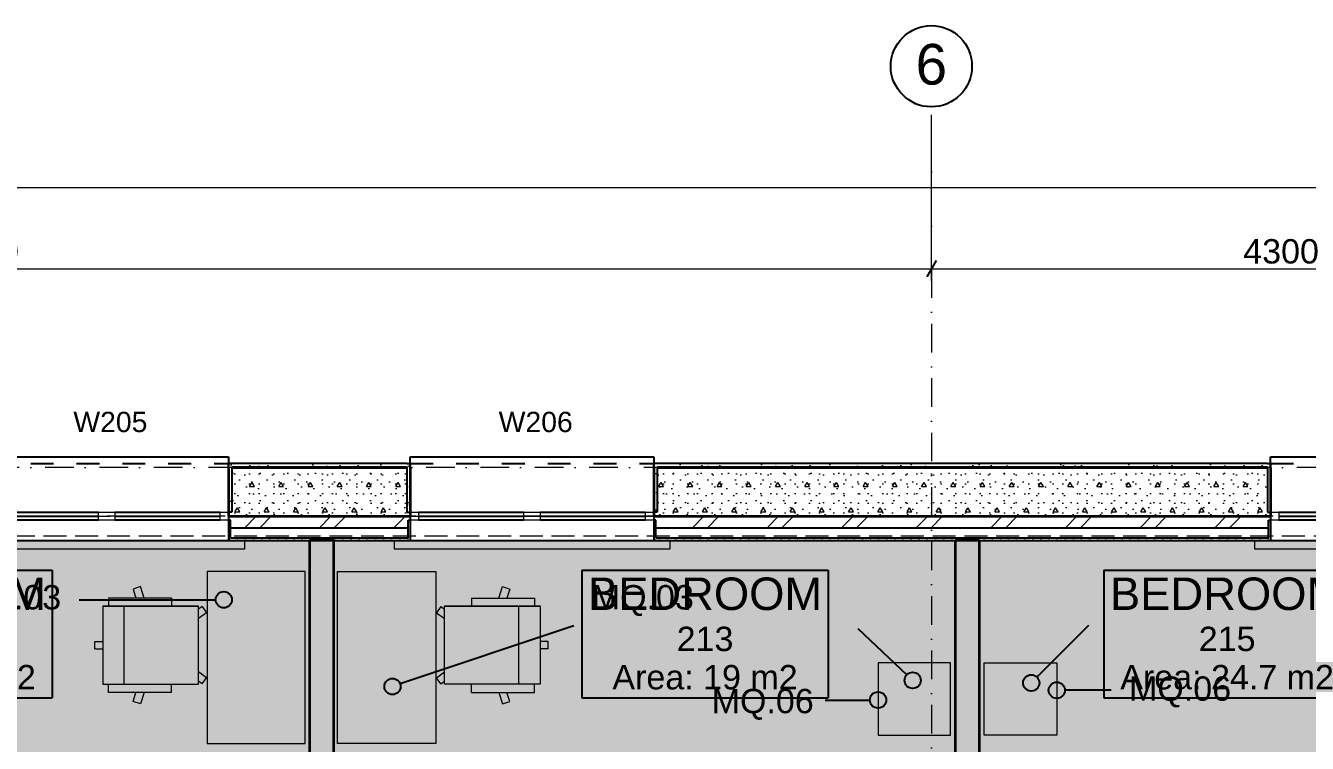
# Model space of a CAD drawing. Header units: millimetres. Extents: x -14278 to 101222, y -22378 to 34603.
# Drawn here: x 82138 to 90033, y 12205 to 16623 of the extents above; entities that cross this region are included whole.
import ezdxf
from ezdxf.enums import TextEntityAlignment as Align

# ---------------------------------------------------------------- set-up
doc = ezdxf.new("R2010")
doc.units = ezdxf.units.MM
doc.header["$MEASUREMENT"] = 0
for name, pattern in [('Dashed', [282.222223, 141.111112, -141.111112]), ('Dot & Dashed', [335.138881, 176.388884, -88.194442, 0, -70.555556]), ('Hidden Line', [195.611112, 141.111112, -54.5])]:
    doc.linetypes.add(name, pattern=pattern)
for name, color, linetype in [('A-Zz_20_10_90-T_TextFFEInternal', 7, 'Continuous'), ('A-Zz_20_10_90-T_TextWindow', 7, 'Continuous'), ('NewA-Ee_25_10-M_WallsExternal', 7, 'Continuous'), ('NewA-Ee_25_10-M_WallsInternal', 7, 'Continuous'), ('NewA-Ee_30_10-M_Roofs', 7, 'Continuous'), ('NewA-Ee_30_40-M_Floors', 7, 'Continuous'), ('NewA-Ee_40_20-M_GeneralFFAndEInternalFixed', 7, 'Continuous'), ('NewA-Ee_40_20-M_GeneralFFAndEInternalMovable', 7, 'Continuous'), ('NewA-SL-M_SpacesInternal', 7, 'Continuous'), ('NewA-Ss_30_25-M_CeilingAndSoffitSystems', 7, 'Continuous'), ('NewA-Zz_20_10_90-T_TextFFEInternal', 7, 'Continuous'), ('NewA-Zz_20_20-D_DimensionGrid', 7, 'Continuous'), ('NewA-Zz_35_40_80-M_GridStructural', 7, 'Continuous'), ('NewA-Zz_50_90_00-M_GrossInternal', 7, 'Continuous'), ('NewA-Zz_60_50_90-P_VoidOpening', 7, 'Continuous')]:
    doc.layers.add(name, color=color, linetype=linetype)
doc.styles.add('GENERATED_STYLE_1', font='')
doc.styles.get('GENERATED_STYLE_1').set_extended_font_data('Arial')
doc.dimstyles.new('GENERATED_STYLE__2', dxfattribs={"dimtxt": 150, "dimasz": 76, "dimexe": 0.18, "dimexo": 300, "dimgap": 0.09, "dimtad": 1, "dimtih": 1, "dimtoh": 1, "dimdec": 0, "dimzin": 0, "dimdsep": 46, "dimtxsty": 'GENERATED_STYLE_1', "dimblk": 'ARROWHEAD_2', "dimblk1": 'ARROWHEAD_2', "dimblk2": 'ARROWHEAD_2', "dimcen": 0.09, "dimclrd": 6, "dimclre": 6, "dimclrt": 7, "dimazin": 0, "dimtfac": 1, "dimtdec": 4, "dimtmove": 0, "dimatfit": 3, "dimfxl": 0, "dimtolj": 1, "dimtzin": 0, "dimarcsym": 0})
pattern_1 = [(0, (59666.91, -1647.22), (0, 86.60254), [0, -50]), (0, (59691.91, -1603.92), (0, 86.60254), [0, -50])]
pattern_2 = [(45, (59666.9, -1647.22), (-229.8097, 229.8097), []), (45, (59620.95, -1601.26), (-229.8097, 229.8097), [])]
pattern_3 = [(0, (59666.9, -1647.22), (0, 311.7692), [30, -150]), (0, (59756.9, -1491.34), (0, 311.7692), [30, -150]), (60, (59666.9, -1647.22), (-270, 155.8846), [30, -150]), (60, (59846.9, -1647.22), (-270, 155.8846), [30, -150]), (120, (59696.9, -1647.22), (270, 155.8846), [30, -150]), (120, (59876.9, -1647.22), (270, 155.8846), [30, -150]), (0, (59666.91, -1617.224), (0, 60), [0, -60, 0, -90]), (45, (59696.91, -1617.224), (-42.42641, 42.42641), [0, -45, 0, -75])]
pattern_4 = [(45, (59666.91, -1472.224), (-55.68466, 55.68466), [0, -52.5, 0, -78.75]), (110, (59841.91, -1472.224), (74.0008, 26.93409), [0, -38.5, 0, -66.5])]

# ---------------------------------------------------------------- blocks, each defined once
blk = doc.blocks.new('Slab_29_2', base_point=(91916.9, 4903.2))
at = {"layer": 'NewA-Ee_30_40-M_Floors', "linetype": 'Continuous', "lineweight": 13}
blk.add_hatch(color=254, dxfattribs=at).paths.add_polyline_path([(91916.9, 4903.2), (91916.9, 11200.4), (94366.6, 11200.4), (94366.6, 13452.5), (59817.2, 13452.5), (59817.2, 4903.2)])
at = {"layer": 'NewA-Ee_30_40-M_Floors', "color": 6, "linetype": 'Continuous', "lineweight": 13, "flags": 128}
blk.add_lwpolyline([(91916.9, 4903.2), (59817.2, 4903.2), (59817.2, 13452.5), (94366.6, 13452.5), (94366.6, 11200.4), (91916.9, 11200.4)], close=True, dxfattribs=at)
blk = doc.blocks.new('BEDROOM_211_34_2', base_point=(81542.2, 12917.8))
at = {"layer": 'NewA-SL-M_SpacesInternal', "color": 253, "linetype": 'Continuous', "lineweight": 13}
for p, q in [((83886, 13452.5), (80055.9, 13452.5)), ((83886, 9650.4), (83886, 13452.5))]:
    blk.add_line(p, q, dxfattribs=at)
at = {"layer": 'NewA-SL-M_SpacesInternal', "linetype": 'Continuous'}
for p, q in [((80783.6, 13271.3), (82300.8, 13271.3)), ((82300.8, 13271.3), (82300.8, 12957.1)), ((82300.8, 12957.1), (82300.8, 12721.3)), ((82300.8, 12721.3), (82300.8, 12485.6)), ((80783.6, 12485.6), (82300.8, 12485.6))]:
    blk.add_line(p, q, dxfattribs=at)
at = {"layer": 'NewA-SL-M_SpacesInternal', "color": 5, "lineweight": 70, "style": 'GENERATED_STYLE_1'}
for tag, height, p in [('ROOM_NAME', 200, (81542.2, 13225.6)), ('ROOM_NUMBER', 150, (81542.2, 12922.8)), ('adj_text', 150, (81542.2, 12687.1))]:
    blk.add_attdef(tag, text='', height=height, dxfattribs=at).set_placement(p, align=Align.TOP_CENTER)
blk = doc.blocks.new('BEDROOM_213_35_2', base_point=(86322.7, 12917.8))
at = {"layer": 'NewA-SL-M_SpacesInternal', "color": 253, "linetype": 'Continuous', "lineweight": 13}
for p, q in [((84036, 13452.5), (84036, 9650.4)), ((87863.9, 13452.5), (84036, 13452.5)), ((87863.9, 9449.1), (87863.9, 13452.5))]:
    blk.add_line(p, q, dxfattribs=at)
at = {"layer": 'NewA-SL-M_SpacesInternal', "linetype": 'Continuous'}
for p, q in [((85564.1, 13271.3), (85564.1, 12957.1)), ((85564.1, 13271.3), (87081.4, 13271.3)), ((87081.4, 13271.3), (87081.4, 12957.1)), ((85564.1, 12957.1), (85564.1, 12721.3)), ((87081.4, 12957.1), (87081.4, 12721.3)), ((85564.1, 12721.3), (85564.1, 12485.6)), ((87081.4, 12721.3), (87081.4, 12485.6)), ((85564.1, 12485.6), (87081.4, 12485.6))]:
    blk.add_line(p, q, dxfattribs=at)
at = {"layer": 'NewA-SL-M_SpacesInternal', "color": 5, "lineweight": 70, "style": 'GENERATED_STYLE_1'}
for tag, height, p in [('ROOM_NAME', 200, (86322.7, 13225.6)), ('ROOM_NUMBER', 150, (86322.7, 12922.8)), ('adj_text', 150, (86322.7, 12687.1))]:
    blk.add_attdef(tag, text='', height=height, dxfattribs=at).set_placement(p, align=Align.TOP_CENTER)
blk = doc.blocks.new('BEDROOM_215_36_2', base_point=(89538.7, 12917.8))
at = {"layer": 'NewA-SL-M_SpacesInternal', "color": 253, "linetype": 'Continuous', "lineweight": 13}
for p, q in [((88013.9, 13452.5), (88013.9, 9449.1)), ((94366.6, 13452.5), (88013.9, 13452.5))]:
    blk.add_line(p, q, dxfattribs=at)
at = {"layer": 'NewA-SL-M_SpacesInternal', "linetype": 'Continuous'}
for p, q in [((88780, 13271.3), (88780, 12957.1)), ((88780, 13271.3), (90297.3, 13271.3)), ((88780, 12957.1), (88780, 12721.3)), ((88780, 12721.3), (88780, 12485.6)), ((88780, 12485.6), (90297.3, 12485.6))]:
    blk.add_line(p, q, dxfattribs=at)
at = {"layer": 'NewA-SL-M_SpacesInternal', "color": 5, "lineweight": 70, "style": 'GENERATED_STYLE_1'}
for tag, height, p in [('ROOM_NAME', 200, (89538.7, 13225.6)), ('ROOM_NUMBER', 150, (89538.7, 12922.8)), ('adj_text', 150, (89538.7, 12687.1))]:
    blk.add_attdef(tag, text='', height=height, dxfattribs=at).set_placement(p, align=Align.TOP_CENTER)
blk = doc.blocks.new('Slab_43_2', base_point=(80055.9, 13452.5))
at = {"layer": 'NewA-Ss_30_25-M_CeilingAndSoffitSystems', "linetype": 'Continuous', "lineweight": 0}
blk.add_hatch(color=255, dxfattribs=at).paths.add_polyline_path([(80055.9, 13452.5), (80055.9, 9650.4), (81828.5, 9650.4), (81828.5, 6498.1), (83059.9, 6498.1), (83059.9, 9650.4), (83886, 9650.4), (83886, 13452.5)])
at = {"layer": 'NewA-Ss_30_25-M_CeilingAndSoffitSystems', "color": 6, "linetype": 'Continuous', "lineweight": 13, "flags": 128}
blk.add_lwpolyline([(80055.9, 13452.5), (80055.9, 9650.4), (81828.5, 9650.4), (81828.5, 6498.1), (83059.9, 6498.1), (83059.9, 9650.4), (83886, 9650.4), (83886, 13452.5)], close=True, dxfattribs=at)
blk = doc.blocks.new('Slab_44_2', base_point=(84036, 13452.5))
at = {"layer": 'NewA-Ss_30_25-M_CeilingAndSoffitSystems', "linetype": 'Continuous', "lineweight": 0}
blk.add_hatch(color=255, dxfattribs=at).paths.add_polyline_path([(84036, 13452.5), (84036, 9449.1), (84862.5, 9449.1), (84862.5, 6498.1), (86096.3, 6498.1), (86096.3, 9449.1), (87863.9, 9449.1), (87863.9, 13452.5)])
at = {"layer": 'NewA-Ss_30_25-M_CeilingAndSoffitSystems', "color": 6, "linetype": 'Continuous', "lineweight": 13, "flags": 128}
blk.add_lwpolyline([(84036, 13452.5), (84036, 9449.1), (84862.5, 9449.1), (84862.5, 6498.1), (86096.3, 6498.1), (86096.3, 9449.1), (87863.9, 9449.1), (87863.9, 13452.5)], close=True, dxfattribs=at)
blk = doc.blocks.new('Slab_45_2', base_point=(88013.9, 13452.5))
at = {"layer": 'NewA-Ss_30_25-M_CeilingAndSoffitSystems', "linetype": 'Continuous', "lineweight": 0}
blk.add_hatch(color=255, dxfattribs=at).paths.add_polyline_path([(88013.9, 13452.5), (88013.9, 9449.1), (89786.5, 9449.1), (89786.5, 6498.1), (91064.5, 6498.1), (91064.5, 9449.1), (91890.6, 9449.1), (91890.6, 11300.4), (94366.6, 11300.4), (94366.6, 13452.5)])
at = {"layer": 'NewA-Ss_30_25-M_CeilingAndSoffitSystems', "color": 6, "linetype": 'Continuous', "lineweight": 13, "flags": 128}
blk.add_lwpolyline([(88013.9, 13452.5), (88013.9, 9449.1), (89786.5, 9449.1), (89786.5, 6498.1), (91064.5, 6498.1), (91064.5, 9449.1), (91890.6, 9449.1), (91890.6, 11300.4), (94366.6, 11300.4), (94366.6, 13452.5)], close=True, dxfattribs=at)
blk = doc.blocks.new('Double Window 19_2')
at = {"layer": 'NewA-Ee_25_10-M_WallsExternal', "linetype": 'Continuous'}
for p, q in [((-750, 300), (-750, 340)), ((-750, 340), (750, 340)), ((750, 340), (750, 300)), ((-700, 0), (-50, 0)), ((50, 0), (700, 0)), ((-750, -24.9), (-750, -50)), ((-700, -25), (-50, -25)), ((-50, -50), (-700, -50)), ((50, -25), (700, -25)), ((700, -50), (50, -50)), ((750, -24.9), (750, -50)), ((-750, -175.2), (750, -175.2))]:
    blk.add_line(p, q, dxfattribs=at)
at = {"layer": 'NewA-Ee_25_10-M_WallsExternal', "linetype": 'Dashed'}
blk.add_line((-750, 300), (750, 300), dxfattribs=at)
at = {"layer": 'NewA-Ee_25_10-M_WallsExternal', "color": 24, "linetype": 'Continuous', "lineweight": 13}
for p, q in [((-750, 0), (-700, 0)), ((-700, 0), (-700, -50)), ((-50, -50), (-50, 0)), ((-50, 0), (0, 0)), ((0, 0), (50, 0)), ((50, 0), (50, -50)), ((700, -50), (700, 0)), ((700, 0), (750, 0)), ((-700, -50), (-750, -50)), ((0, -50), (-50, -50)), ((50, -50), (0, -50)), ((750, -50), (700, -50))]:
    blk.add_line(p, q, dxfattribs=at)
at = {"layer": 'NewA-Ee_25_10-M_WallsExternal', "color": 92, "linetype": 'Continuous', "lineweight": 35}
for p, q in [((-750, 0), (-750, -24.9)), ((750, 0), (750, -24.9))]:
    blk.add_line(p, q, dxfattribs=at)
blk = doc.blocks.new('Wall_68_2', base_point=(59666.9, 13602.8))
at = {"layer": 'NewA-Ee_25_10-M_WallsExternal', "linetype": 'Continuous', "lineweight": 13}
h = blk.add_hatch(dxfattribs=at)
h.set_pattern_fill('Render_0002', color=6, style=0, pattern_type=2)
h.set_pattern_definition(pattern_4)
h.paths.add_polyline_path([(83407, 13927.7), (83386.9, 13927.7), (83386.9, 13627.7), (83407, 13627.7)])
h = blk.add_hatch(dxfattribs=at)
h.set_pattern_fill('Structural_Concrete_0002', color=6, style=0, pattern_type=2)
h.set_pattern_definition(pattern_3)
h.paths.add_polyline_path([(83386.9, 13627.7), (83386.9, 13602.8), (84506.9, 13602.8), (84506.9, 13627.7), (84486.8, 13627.7), (84486.8, 13902.8), (83407, 13902.8), (83407, 13627.7)])
h = blk.add_hatch(dxfattribs=at)
h.set_pattern_fill('Render_0002', color=6, style=0, pattern_type=2)
h.set_pattern_definition(pattern_4)
h.paths.add_polyline_path([(83407, 13907.6), (84486.8, 13907.6), (84486.8, 13927.7), (83407, 13927.7)])
h = blk.add_hatch(dxfattribs=at)
h.set_pattern_fill('Render_0002', color=6, style=0, pattern_type=2)
h.set_pattern_definition(pattern_4)
h.paths.add_polyline_path([(84486.8, 13927.7), (84486.8, 13627.7), (84506.9, 13627.7), (84506.9, 13927.7)])
h = blk.add_hatch(dxfattribs=at)
h.set_pattern_fill('Render_0002', color=6, style=0, pattern_type=2)
h.set_pattern_definition(pattern_4)
h.paths.add_polyline_path([(86027, 13927.7), (86006.9, 13927.7), (86006.9, 13627.7), (86027, 13627.7)])
h = blk.add_hatch(dxfattribs=at)
h.set_pattern_fill('Structural_Concrete_0002', color=6, style=0, pattern_type=2)
h.set_pattern_definition(pattern_3)
h.paths.add_polyline_path([(86006.9, 13627.7), (86006.9, 13602.8), (89806.9, 13602.8), (89806.9, 13627.7), (89786.8, 13627.7), (89786.8, 13902.8), (86027, 13902.8), (86027, 13627.7)])
h = blk.add_hatch(dxfattribs=at)
h.set_pattern_fill('Render_0002', color=6, style=0, pattern_type=2)
h.set_pattern_definition(pattern_4)
h.paths.add_polyline_path([(86027, 13927.7), (86027, 13907.6), (89786.8, 13907.6), (89786.8, 13927.7)])
h = blk.add_hatch(dxfattribs=at)
h.set_pattern_fill('Render_0002', color=6, style=0, pattern_type=2)
h.set_pattern_definition(pattern_4)
h.paths.add_polyline_path([(89786.8, 13927.7), (89786.8, 13627.7), (89806.9, 13627.7), (89806.9, 13927.7)])
h = blk.add_hatch(dxfattribs=at)
h.set_pattern_fill('Insulation_0002', color=6, style=0, pattern_type=2)
h.set_pattern_definition(pattern_2)
h.paths.add_polyline_path([(83386.9, 13577.7), (83399.9, 13577.7), (83399.9, 13532.4), (84493.9, 13532.4), (84493.9, 13577.7), (84506.9, 13577.7), (84506.9, 13602.8), (83386.9, 13602.8)])
h = blk.add_hatch(dxfattribs=at)
h.set_pattern_fill('Insulation_0002', color=6, style=0, pattern_type=2)
h.set_pattern_definition(pattern_2)
h.paths.add_polyline_path([(89806.9, 13602.8), (86006.9, 13602.8), (86006.9, 13577.7), (86019.9, 13577.7), (86019.9, 13532.4), (89793.9, 13532.4), (89793.9, 13577.7), (89806.9, 13577.7)])
h = blk.add_hatch(dxfattribs=at)
h.set_pattern_fill('Plaster_0002', color=6, style=0, pattern_type=2)
h.set_pattern_definition(pattern_1)
h.paths.add_polyline_path([(83399.9, 13452.5), (83399.9, 13577.7), (83386.9, 13577.7), (83386.9, 13452.5)])
h = blk.add_hatch(dxfattribs=at)
h.set_pattern_fill('Plaster_0002', color=6, style=0, pattern_type=2)
h.set_pattern_definition(pattern_1)
h.paths.add_polyline_path([(84493.9, 13452.5), (84506.9, 13452.5), (84506.9, 13577.7), (84493.9, 13577.7)])
h = blk.add_hatch(dxfattribs=at)
h.set_pattern_fill('Plaster_0002', color=6, style=0, pattern_type=2)
h.set_pattern_definition(pattern_1)
h.paths.add_polyline_path([(86019.9, 13452.5), (86019.9, 13577.7), (86006.9, 13577.7), (86006.9, 13452.5)])
h = blk.add_hatch(dxfattribs=at)
h.set_pattern_fill('Plaster_0002', color=6, style=0, pattern_type=2)
h.set_pattern_definition(pattern_1)
h.paths.add_polyline_path([(89793.9, 13452.5), (89806.9, 13452.5), (89806.9, 13577.7), (89793.9, 13577.7)])
h = blk.add_hatch(dxfattribs=at)
h.set_pattern_fill('Plaster_0002', color=6, style=0, pattern_type=2)
h.set_pattern_definition(pattern_1)
h.paths.add_polyline_path([(84493.9, 13468.9), (83399.9, 13468.9), (83399.9, 13452.5), (84493.9, 13452.5)])
h = blk.add_hatch(dxfattribs=at)
h.set_pattern_fill('Plaster_0002', color=6, style=0, pattern_type=2)
h.set_pattern_definition(pattern_1)
h.paths.add_polyline_path([(89793.9, 13468.9), (86019.9, 13468.9), (86019.9, 13452.5), (89793.9, 13452.5)])
at = {"layer": 'NewA-Ee_25_10-M_WallsExternal', "linetype": 'Continuous'}
for p, q in [((83407, 13927.7), (83386.9, 13927.7)), ((83386.9, 13627.7), (83386.9, 13927.7)), ((83386.9, 13927.7), (83386.9, 13907.6)), ((83407, 13907.6), (84486.8, 13907.6)), ((83407, 13907.6), (83407, 13627.7)), ((84486.8, 13927.7), (84506.9, 13927.7)), ((84486.8, 13907.6), (84486.8, 13627.7)), ((84506.9, 13627.7), (84506.9, 13927.7)), ((84506.9, 13927.7), (84506.9, 13907.6)), ((86027, 13927.7), (86006.9, 13927.7)), ((86006.9, 13627.7), (86006.9, 13927.7)), ((86006.9, 13927.7), (86006.9, 13907.6)), ((86027, 13907.6), (89786.8, 13907.6)), ((86027, 13907.6), (86027, 13627.7)), ((89786.8, 13927.7), (89806.9, 13927.7)), ((89786.8, 13907.6), (89786.8, 13627.7)), ((89806.9, 13627.7), (89806.9, 13927.7)), ((89806.9, 13927.7), (89806.9, 13907.6)), ((83407, 13627.7), (83386.9, 13627.7)), ((83386.9, 13602.8), (83386.9, 13577.7)), ((84486.8, 13627.7), (84506.9, 13627.7)), ((84506.9, 13602.8), (84506.9, 13577.7)), ((86027, 13627.7), (86006.9, 13627.7)), ((86006.9, 13602.8), (86006.9, 13577.7)), ((89786.8, 13627.7), (89806.9, 13627.7)), ((89806.9, 13602.8), (89806.9, 13577.7)), ((83399.9, 13577.7), (83386.9, 13577.7)), ((83386.9, 13577.7), (83386.9, 13452.5)), ((83386.9, 13577.7), (83386.9, 13532.4)), ((83386.9, 13532.4), (83386.9, 13468.9)), ((83399.9, 13468.9), (83399.9, 13577.7)), ((83399.9, 13532.4), (84493.9, 13532.4)), ((84493.9, 13577.7), (84506.9, 13577.7)), ((84493.9, 13468.9), (84493.9, 13577.7)), ((84506.9, 13577.7), (84506.9, 13452.5)), ((84506.9, 13577.7), (84506.9, 13532.4)), ((84506.9, 13532.4), (84506.9, 13468.9)), ((86019.9, 13577.7), (86006.9, 13577.7)), ((86006.9, 13577.7), (86006.9, 13452.5)), ((86006.9, 13577.7), (86006.9, 13532.4)), ((86006.9, 13532.4), (86006.9, 13468.9)), ((86019.9, 13468.9), (86019.9, 13577.7)), ((86019.9, 13532.4), (89793.9, 13532.4)), ((89793.9, 13577.7), (89806.9, 13577.7)), ((89793.9, 13468.9), (89793.9, 13577.7)), ((89806.9, 13577.7), (89806.9, 13452.5)), ((89806.9, 13577.7), (89806.9, 13532.4)), ((89806.9, 13532.4), (89806.9, 13468.9)), ((83386.9, 13468.9), (83386.9, 13452.5)), ((83399.9, 13452.5), (83386.9, 13452.5)), ((83399.9, 13468.9), (84493.9, 13468.9)), ((84493.9, 13452.5), (84506.9, 13452.5)), ((84506.9, 13468.9), (84506.9, 13452.5)), ((86006.9, 13468.9), (86006.9, 13452.5)), ((86019.9, 13452.5), (86006.9, 13452.5)), ((86019.9, 13468.9), (89793.9, 13468.9)), ((89793.9, 13452.5), (89806.9, 13452.5)), ((89806.9, 13468.9), (89806.9, 13452.5))]:
    blk.add_line(p, q, dxfattribs=at)
at = {"layer": 'NewA-Ee_25_10-M_WallsExternal', "color": 92, "linetype": 'Continuous', "lineweight": 35}
for p, q in [((83386.9, 13902.8), (83386.9, 13627.7)), ((83407, 13902.8), (84486.8, 13902.8)), ((84506.9, 13902.8), (84506.9, 13627.7)), ((86006.9, 13902.8), (86006.9, 13627.7)), ((86027, 13902.8), (89786.8, 13902.8)), ((89806.9, 13902.8), (89806.9, 13627.7)), ((83386.9, 13627.7), (83386.9, 13602.8)), ((83386.9, 13602.8), (84506.9, 13602.8)), ((84506.9, 13627.7), (84506.9, 13602.8)), ((86006.9, 13627.7), (86006.9, 13602.8)), ((86006.9, 13602.8), (89806.9, 13602.8)), ((89806.9, 13627.7), (89806.9, 13602.8))]:
    blk.add_line(p, q, dxfattribs=at)
at = {"layer": 'NewA-Ee_25_10-M_WallsExternal', "linetype": 'Continuous', "flags": 128}
for points in [[(84486.8, 13927.7), (83407, 13927.7)], [(89786.8, 13927.7), (86027, 13927.7)], [(83399.9, 13452.5), (84493.9, 13452.5)], [(86019.9, 13452.5), (89793.9, 13452.5)]]:
    blk.add_lwpolyline(points, dxfattribs=at)
at = {"layer": 'NewA-Ee_25_10-M_WallsExternal', "linetype": 'Continuous', "zscale": 1000}
for p in [(82636.9, 13627.7), (85256.9, 13627.7), (90556.9, 13627.7)]:
    blk.add_blockref('Double Window 19_2', p, dxfattribs=at)
blk = doc.blocks.new('Wall_79_2', base_point=(87863.9, 13452.5))
at = {"layer": 'NewA-Ee_25_10-M_WallsInternal', "color": 92, "linetype": 'Continuous', "lineweight": 35, "flags": 128}
for points in [[(87863.9, 13452.5), (87863.9, 9449.1)], [(88013.9, 13452.5), (87863.9, 13452.5)], [(88013.9, 9449.1), (88013.9, 13452.5)]]:
    blk.add_lwpolyline(points, dxfattribs=at)
blk = doc.blocks.new('Wall_80_2', base_point=(83886, 13452.5))
at = {"layer": 'NewA-Ee_25_10-M_WallsInternal', "color": 92, "linetype": 'Continuous', "lineweight": 35, "flags": 128}
for points in [[(83886, 13452.5), (83886, 9650.4)], [(84036, 13452.5), (83886, 13452.5)], [(84036, 9650.4), (84036, 13452.5)]]:
    blk.add_lwpolyline(points, dxfattribs=at)
blk = doc.blocks.new('Standard grid marker')
at = {"layer": 'NewA-Zz_35_40_80-M_GridStructural', "color": 6, "linetype": 'Dot & Dashed', "lineweight": 13}
for q in [(18130.8, 0), (0, 0)]:
    blk.add_line((1000, 0), q, dxfattribs=at)
at = {"layer": 'NewA-Zz_35_40_80-M_GridStructural', "linetype": 'Continuous'}
blk.add_circle((-250, 0), 250, dxfattribs=at)
at = {"layer": 'NewA-Zz_35_40_80-M_GridStructural', "color": 6, "linetype": 'Dot & Dashed', "lineweight": 13}
blk.add_point((1000, 0), dxfattribs=at)
blk.add_point((1000, 0), dxfattribs=at)
at = {"layer": 'NewA-Zz_35_40_80-M_GridStructural', "style": 'GENERATED_STYLE_1'}
blk.add_attdef('AC_MarkerText_1', text='', height=250, rotation=90, dxfattribs=at).set_placement((-250, 14.3), align=Align.MIDDLE_CENTER)
blk = doc.blocks.new('Standard grid marker_2')
at = {"layer": 'NewA-Zz_35_40_80-M_GridStructural', "color": 6, "linetype": 'Dot & Dashed', "lineweight": 13}
blk.add_line((1000, 0), (40175.6, 0), dxfattribs=at)
at = {"layer": 'NewA-Zz_35_40_80-M_GridStructural', "style": 'GENERATED_STYLE_1'}
blk.add_attdef('AC_MarkerText_1', text='', height=250, dxfattribs=at).set_placement((41425.6, 14.3), align=Align.MIDDLE_CENTER)
blk = doc.blocks.new('Standard grid marker_4')
at = {"layer": 'NewA-Zz_35_40_80-M_GridStructural', "color": 6, "linetype": 'Dot & Dashed', "lineweight": 13}
blk.add_line((1000, 0), (40175.6, 0), dxfattribs=at)
blk = doc.blocks.new('Venetian Blind 19')
at = {"layer": 'NewA-Ee_40_20-M_GeneralFFAndEInternalFixed', "color": 1, "linetype": 'Continuous', "lineweight": 18}
for p, q in [((1700, 50), (0, 50)), ((0, 50), (0, 0)), ((0, 0), (1700, 0)), ((1700, 0), (1700, 50))]:
    blk.add_line(p, q, dxfattribs=at)
blk = doc.blocks.new('Office Desk Rect 19')
at = {"layer": 'NewA-Ee_40_20-M_GeneralFFAndEInternalMovable', "color": 1, "linetype": 'Continuous', "lineweight": 18}
for p, q in [((1058.8625, 604.8375), (0, 604.8375)), ((0, 604.8375), (0, 0)), ((1058.8625, 0), (1058.8625, 604.8375)), ((0, 0), (1058.8625, 0))]:
    blk.add_line(p, q, dxfattribs=at)
blk = doc.blocks.new('Office Chair 04 19')
at = {"layer": 'NewA-Ee_40_20-M_GeneralFFAndEInternalMovable', "color": 1, "linetype": 'Continuous', "lineweight": 18}
for p, q in [((597.6, 632.6), (117.3, 632.6)), ((117.3, 632.6), (117.3, 43.3)), ((117.3, 632.6), (117.3, 43.3)), ((335.5, 682), (335.5, 632.6)), ((335.5, 682), (379.5, 682)), ((379.5, 682), (379.5, 632.6)), ((597.6, 632.6), (597.6, 43.3)), ((597.6, 43.3), (597.6, 632.6)), ((597.6, 632.6), (597.6, 43.3)), ((67.3, 210.1), (67.3, 598.2)), ((67.3, 598.2), (117.3, 598.2)), ((647.6, 598.2), (597.6, 598.2)), ((647.6, 210.1), (647.6, 598.2)), ((117.3, 501), (597.6, 501)), ((-3.2, 401.5), (11.5, 446.7)), ((67.3, 378.6), (-3.2, 401.5)), ((11.5, 446.7), (67.3, 428.6)), ((703.4, 446.7), (647.6, 428.6)), ((647.6, 378.6), (718.1, 401.5)), ((718.1, 401.5), (703.4, 446.7)), ((67.3, 210.1), (117.3, 210.1)), ((67.3, 210.1), (117.3, 210.1)), ((647.6, 210.1), (597.6, 210.1)), ((647.6, 210.1), (597.6, 210.1)), ((117.3, 43.3), (597.6, 43.3)), ((119.9, 21.7), (135.6, 43.3)), ((119.9, 21.7), (157.3, -5.4)), ((157.3, -5.4), (192.7, 43.3)), ((557.7, -5.4), (522.2, 43.3)), ((595, 21.7), (557.7, -5.4)), ((595, 21.7), (579.3, 43.3))]:
    blk.add_line(p, q, dxfattribs=at)
blk = doc.blocks.new('Rectangular Table 01 19_3')
at = {"layer": 'NewA-Ee_40_20-M_GeneralFFAndEInternalMovable', "color": 1, "linetype": 'Continuous', "lineweight": 18}
for p, q in [((446.6, 446.6), (0, 446.6)), ((0, 446.6), (0, 0)), ((446.6, 0), (446.6, 446.6)), ((0, 0), (446.6, 0))]:
    blk.add_line(p, q, dxfattribs=at)
blk = doc.blocks.new('Beam_16_2', base_point=(94516.9, 4902.8))
at = {"layer": 'NewA-Ee_30_10-M_Roofs', "color": 6, "linetype": 'Hidden Line', "lineweight": 13}
blk.add_line((94516.9, 13602.8), (59666.9, 13602.8), dxfattribs=at)
blk = doc.blocks.new('Line_90_2', base_point=(85514.3, 12927.9))
at = {"layer": 'NewA-Zz_20_10_90-T_TextFFEInternal', "linetype": 'Continuous'}
blk.add_hatch(color=256, dxfattribs=at).paths.add_polyline_path([(84447.2, 12554.6), (84443.4, 12573.7), (84432.5, 12590), (84416.3, 12600.8), (84397.2, 12604.6), (84378.1, 12600.8), (84361.8, 12590), (84351, 12573.7), (84347.2, 12554.6), (84351, 12535.5), (84361.8, 12519.3), (84378.1, 12508.4), (84397.2, 12504.6), (84416.3, 12508.4), (84432.5, 12519.3), (84443.4, 12535.5)])
blk.add_line((85514.3, 12927.9), (84444.6, 12570.5), dxfattribs=at)
blk.add_circle((84397.2, 12554.6), 50, dxfattribs=at)
blk = doc.blocks.new('Line_95_2', base_point=(88685.6, 12930))
at = {"layer": 'NewA-Zz_20_10_90-T_TextFFEInternal', "linetype": 'Continuous'}
blk.add_hatch(color=256, dxfattribs=at).paths.add_polyline_path([(88382.3, 12576.7), (88378.5, 12595.8), (88367.6, 12612), (88351.4, 12622.9), (88332.3, 12626.7), (88313.1, 12622.9), (88296.9, 12612), (88286.1, 12595.8), (88282.3, 12576.7), (88286.1, 12557.6), (88296.9, 12541.3), (88313.1, 12530.5), (88332.3, 12526.7), (88351.4, 12530.5), (88367.6, 12541.3), (88378.5, 12557.6)])
blk.add_line((88685.6, 12930), (88367.6, 12612), dxfattribs=at)
blk.add_circle((88332.3, 12576.7), 50, dxfattribs=at)
blk = doc.blocks.new('Line_96_2', base_point=(88823.8, 12531.6))
at = {"layer": 'NewA-Zz_20_10_90-T_TextFFEInternal', "linetype": 'Continuous'}
blk.add_hatch(color=256, dxfattribs=at).paths.add_polyline_path([(88539.4, 12531.6), (88535.5, 12550.7), (88524.7, 12566.9), (88508.5, 12577.8), (88489.4, 12581.6), (88470.2, 12577.8), (88454, 12566.9), (88443.2, 12550.7), (88439.4, 12531.6), (88443.2, 12512.5), (88454, 12496.2), (88470.2, 12485.4), (88489.4, 12481.6), (88508.5, 12485.4), (88524.7, 12496.2), (88535.5, 12512.5)])
blk.add_line((88823.8, 12531.6), (88539.4, 12531.6), dxfattribs=at)
blk.add_circle((88489.4, 12531.6), 50, dxfattribs=at)
blk = doc.blocks.new('Line_101_2', base_point=(87061.9, 12471.4))
at = {"layer": 'NewA-Zz_20_10_90-T_TextFFEInternal', "linetype": 'Continuous'}
blk.add_hatch(color=256, dxfattribs=at).paths.add_polyline_path([(87438.5, 12471.4), (87434.7, 12490.6), (87423.8, 12506.8), (87407.6, 12517.6), (87388.5, 12521.4), (87369.3, 12517.6), (87353.1, 12506.8), (87342.3, 12490.6), (87338.5, 12471.4), (87342.3, 12452.3), (87353.1, 12436.1), (87369.3, 12425.3), (87388.5, 12421.4), (87407.6, 12425.3), (87423.8, 12436.1), (87434.7, 12452.3)])
blk.add_line((87061.9, 12471.4), (87338.5, 12471.4), dxfattribs=at)
blk.add_circle((87388.5, 12471.4), 50, dxfattribs=at)
blk = doc.blocks.new('Line_102_2', base_point=(87264.8, 12911.3))
at = {"layer": 'NewA-Zz_20_10_90-T_TextFFEInternal', "linetype": 'Continuous'}
blk.add_hatch(color=256, dxfattribs=at).paths.add_polyline_path([(87651.7, 12592.6), (87647.9, 12611.7), (87637.1, 12627.9), (87620.9, 12638.8), (87601.7, 12642.6), (87582.6, 12638.8), (87566.4, 12627.9), (87555.5, 12611.7), (87551.7, 12592.6), (87555.5, 12573.4), (87566.4, 12557.2), (87582.6, 12546.4), (87601.7, 12542.6), (87620.9, 12546.4), (87637.1, 12557.2), (87647.9, 12573.4)])
blk.add_line((87264.8, 12911.3), (87565.4, 12626.9), dxfattribs=at)
blk.add_circle((87601.7, 12592.6), 50, dxfattribs=at)
blk = doc.blocks.new('Line_115_2', base_point=(82467.1, 13088.8))
at = {"layer": 'NewA-Zz_20_10_90-T_TextFFEInternal', "linetype": 'Continuous'}
blk.add_hatch(color=256, dxfattribs=at).paths.add_polyline_path([(83408.1, 13088.8), (83404.3, 13108), (83393.4, 13124.2), (83377.2, 13135), (83358.1, 13138.8), (83339, 13135), (83322.7, 13124.2), (83311.9, 13108), (83308.1, 13088.8), (83311.9, 13069.7), (83322.7, 13053.5), (83339, 13042.6), (83358.1, 13038.8), (83377.2, 13042.6), (83393.4, 13053.5), (83404.3, 13069.7)])
blk.add_line((82467.1, 13088.8), (83308.1, 13088.8), dxfattribs=at)
blk.add_circle((83358.1, 13088.8), 50, dxfattribs=at)
blk = doc.blocks.new('*D1028', base_point=(59666.9, -1647.2))
at = {"layer": 'NewA-Zz_20_20-D_DimensionGrid', "color": 6, "linetype": 'Continuous', "lineweight": 13}
for p, q in [((59366.9, 15551.7), (59366.9, 15823)), ((94816.9, 15551.7), (94816.9, 15823)), ((59318, 15626.7), (59366.9, 15626.7)), ((59366.9, 15626.7), (94816.9, 15626.7)), ((94816.9, 15626.7), (94865.8, 15626.7))]:
    blk.add_line(p, q, dxfattribs=at)
at = {"layer": 'NewA-Zz_20_20-D_DimensionGrid', "linetype": 'Continuous'}
for p, q in [((59395.8, 15676.7), (59338, 15576.7)), ((94788, 15576.7), (94845.8, 15676.7))]:
    blk.add_line(p, q, dxfattribs=at)
at = {"layer": 'NewA-Zz_20_20-D_DimensionGrid', "insert": (76805.9, 15656.7), "char_height": 150, "attachment_point": 7, "style": 'GENERATED_STYLE_1'}
blk.add_mtext('\\A1;{\\fArial|b0|i0|c0|p34;35450}', dxfattribs=at)
blk = doc.blocks.new('ARROWHEAD_2')
at = {"color": 0, "linetype": 'Continuous', "lineweight": 0}
for p, q in [((0, 0), (-1, 0)), ((-0.38, -0.66), (0.38, 0.66))]:
    blk.add_line(p, q, dxfattribs=at)
blk = doc.blocks.new('*D1034', base_point=(59666.9, -1647.2))
at = {"layer": 'NewA-Zz_20_20-D_DimensionGrid', "color": 6, "linetype": 'Continuous', "lineweight": 13}
for p, q in [((75866.9, 15051.6), (75866.9, 16073)), ((87716.9, 15051.6), (87716.9, 16073)), ((75866.9, 15126.6), (87716.9, 15126.6))]:
    blk.add_line(p, q, dxfattribs=at)
at = {"layer": 'NewA-Zz_20_20-D_DimensionGrid', "linetype": 'Continuous'}
for p, q in [((75895.8, 15176.6), (75838, 15076.6)), ((87745.8, 15176.6), (87688, 15076.6))]:
    blk.add_line(p, q, dxfattribs=at)
at = {"layer": 'NewA-Zz_20_20-D_DimensionGrid', "insert": (81513.5, 15156.6), "char_height": 150, "attachment_point": 7, "style": 'GENERATED_STYLE_1'}
blk.add_mtext('\\A1;{\\fArial|b0|i0|c0|p34;11850}', dxfattribs=at)
blk = doc.blocks.new('*D1035', base_point=(59666.9, -1647.2))
at = {"layer": 'NewA-Zz_20_20-D_DimensionGrid', "color": 6, "linetype": 'Continuous', "lineweight": 13}
for p, q in [((87716.9, 15051.6), (87716.9, 16073)), ((92016.9, 15051.6), (92016.9, 16073)), ((87716.9, 15126.6), (92016.9, 15126.6))]:
    blk.add_line(p, q, dxfattribs=at)
at = {"layer": 'NewA-Zz_20_20-D_DimensionGrid', "linetype": 'Continuous'}
for p, q in [((87745.8, 15176.6), (87688, 15076.6)), ((92045.8, 15176.6), (91988, 15076.6))]:
    blk.add_line(p, q, dxfattribs=at)
at = {"layer": 'NewA-Zz_20_20-D_DimensionGrid', "insert": (89638.1, 15156.6), "char_height": 150, "attachment_point": 7, "style": 'GENERATED_STYLE_1'}
blk.add_mtext('\\A1;{\\fArial|b0|i0|c0|p34;4300}', dxfattribs=at)
blk = doc.blocks.new('Label_149_2', base_point=(82234.7, 14324.4))
at = {"layer": 'A-Zz_20_10_90-T_TextWindow', "insert": (82659.7, 14245.8), "char_height": 125, "attachment_point": 2, "style": 'GENERATED_STYLE_1'}
blk.add_mtext('\\fArial|b0|i0|c0|p34;W205\\fArial|b0|i0|c0|p34;\\fArial|b0|i0|c0|p34;\\fArial|b0|i0|c0|p34;\\fArial|b0|i0|c0|p34;\\fArial|b0|i0|c0|p34;\\fArial|b0|i0|c0|p34;\\fArial|b0|i0|c0|p34;\\fArial|b0|i0|c0|p34;\\fArial|b0|i0|c0|p34;\\fArial|b0|i0|c0|p34;\\fArial|b0|i0|c0|p34;\\fArial|b0|i0|c0|p34;\\fArial|b0|i0|c0|p34;\\fArial|b0|i0|c0|p34;\\fArial|b0|i0|c0|p34;\\fArial|b0|i0|c0|p34;\\fArial|b0|i0|c0|p34;\\fArial|b0|i0|c0|p34;\\fArial|b0|i0|c0|p34;\\fArial|b0|i0|c0|p34;\\fArial|b0|i0|c0|p34;\\fArial|b0|i0|c0|p34;\\fArial|b0|i0|c0|p34;\\fArial|b0|i0|c0|p34;\\fArial|b0|i0|c0|p34;\\fArial|b0|i0|c0|p34;\\fArial|b0|i0|c0|p34;\\fArial|b0|i0|c0|p34;\\fArial|b0|i0|c0|p34;}', dxfattribs=at)
blk = doc.blocks.new('Label_150_2', base_point=(84854.7, 14324.4))
at = {"layer": 'A-Zz_20_10_90-T_TextWindow', "insert": (85279.7, 14245.8), "char_height": 125, "attachment_point": 2, "style": 'GENERATED_STYLE_1'}
blk.add_mtext('\\fArial|b0|i0|c0|p34;W206\\fArial|b0|i0|c0|p34;\\fArial|b0|i0|c0|p34;\\fArial|b0|i0|c0|p34;\\fArial|b0|i0|c0|p34;\\fArial|b0|i0|c0|p34;\\fArial|b0|i0|c0|p34;\\fArial|b0|i0|c0|p34;\\fArial|b0|i0|c0|p34;\\fArial|b0|i0|c0|p34;\\fArial|b0|i0|c0|p34;\\fArial|b0|i0|c0|p34;\\fArial|b0|i0|c0|p34;\\fArial|b0|i0|c0|p34;\\fArial|b0|i0|c0|p34;\\fArial|b0|i0|c0|p34;\\fArial|b0|i0|c0|p34;\\fArial|b0|i0|c0|p34;\\fArial|b0|i0|c0|p34;\\fArial|b0|i0|c0|p34;\\fArial|b0|i0|c0|p34;\\fArial|b0|i0|c0|p34;\\fArial|b0|i0|c0|p34;\\fArial|b0|i0|c0|p34;\\fArial|b0|i0|c0|p34;\\fArial|b0|i0|c0|p34;\\fArial|b0|i0|c0|p34;\\fArial|b0|i0|c0|p34;\\fArial|b0|i0|c0|p34;\\fArial|b0|i0|c0|p34;}', dxfattribs=at)
blk = doc.blocks.new('Label_186_2', base_point=(85514.3, 13263.6))
at = {"layer": 'A-Zz_20_10_90-T_TextFFEInternal', "insert": (85939.3, 13179.3), "char_height": 150, "attachment_point": 2, "style": 'GENERATED_STYLE_1'}
blk.add_mtext('\\fArial|b0|i0|c0|p34;MQ.03\\fArial|b0|i0|c0|p34;\\fArial|b0|i0|c0|p34;\\fArial|b0|i0|c0|p34;\\fArial|b0|i0|c0|p34;\\fArial|b0|i0|c0|p34;\\fArial|b0|i0|c0|p34;\\fArial|b0|i0|c0|p34;\\fArial|b0|i0|c0|p34;\\fArial|b0|i0|c0|p34;\\fArial|b0|i0|c0|p34;\\fArial|b0|i0|c0|p34;\\fArial|b0|i0|c0|p34;\\fArial|b0|i0|c0|p34;\\fArial|b0|i0|c0|p34;\\fArial|b0|i0|c0|p34;\\fArial|b0|i0|c0|p34;\\fArial|b0|i0|c0|p34;\\fArial|b0|i0|c0|p34;\\fArial|b0|i0|c0|p34;\\fArial|b0|i0|c0|p34;\\fArial|b0|i0|c0|p34;\\fArial|b0|i0|c0|p34;\\fArial|b0|i0|c0|p34;\\fArial|b0|i0|c0|p34;\\fArial|b0|i0|c0|p34;\\fArial|b0|i0|c0|p34;\\fArial|b0|i0|c0|p34;\\fArial|b0|i0|c0|p34;\\fArial|b0|i0|c0|p34;}', dxfattribs=at)
blk = doc.blocks.new('Label_199_2', base_point=(86252.9, 12624.6))
at = {"layer": 'A-Zz_20_10_90-T_TextFFEInternal', "insert": (86677.9, 12540.3), "char_height": 150, "attachment_point": 2, "style": 'GENERATED_STYLE_1'}
blk.add_mtext('\\fArial|b0|i0|c0|p34;MQ.06\\fArial|b0|i0|c0|p34;\\fArial|b0|i0|c0|p34;\\fArial|b0|i0|c0|p34;\\fArial|b0|i0|c0|p34;\\fArial|b0|i0|c0|p34;\\fArial|b0|i0|c0|p34;\\fArial|b0|i0|c0|p34;\\fArial|b0|i0|c0|p34;\\fArial|b0|i0|c0|p34;\\fArial|b0|i0|c0|p34;\\fArial|b0|i0|c0|p34;\\fArial|b0|i0|c0|p34;\\fArial|b0|i0|c0|p34;\\fArial|b0|i0|c0|p34;\\fArial|b0|i0|c0|p34;\\fArial|b0|i0|c0|p34;\\fArial|b0|i0|c0|p34;\\fArial|b0|i0|c0|p34;\\fArial|b0|i0|c0|p34;\\fArial|b0|i0|c0|p34;\\fArial|b0|i0|c0|p34;\\fArial|b0|i0|c0|p34;\\fArial|b0|i0|c0|p34;\\fArial|b0|i0|c0|p34;\\fArial|b0|i0|c0|p34;\\fArial|b0|i0|c0|p34;\\fArial|b0|i0|c0|p34;\\fArial|b0|i0|c0|p34;\\fArial|b0|i0|c0|p34;}', dxfattribs=at)
blk = doc.blocks.new('Label_200_2', base_point=(88823.8, 12701.1))
at = {"layer": 'A-Zz_20_10_90-T_TextFFEInternal', "insert": (89248.8, 12616.8), "char_height": 150, "attachment_point": 2, "style": 'GENERATED_STYLE_1'}
blk.add_mtext('\\fArial|b0|i0|c0|p34;MQ.06\\fArial|b0|i0|c0|p34;\\fArial|b0|i0|c0|p34;\\fArial|b0|i0|c0|p34;\\fArial|b0|i0|c0|p34;\\fArial|b0|i0|c0|p34;\\fArial|b0|i0|c0|p34;\\fArial|b0|i0|c0|p34;\\fArial|b0|i0|c0|p34;\\fArial|b0|i0|c0|p34;\\fArial|b0|i0|c0|p34;\\fArial|b0|i0|c0|p34;\\fArial|b0|i0|c0|p34;\\fArial|b0|i0|c0|p34;\\fArial|b0|i0|c0|p34;\\fArial|b0|i0|c0|p34;\\fArial|b0|i0|c0|p34;\\fArial|b0|i0|c0|p34;\\fArial|b0|i0|c0|p34;\\fArial|b0|i0|c0|p34;\\fArial|b0|i0|c0|p34;\\fArial|b0|i0|c0|p34;\\fArial|b0|i0|c0|p34;\\fArial|b0|i0|c0|p34;\\fArial|b0|i0|c0|p34;\\fArial|b0|i0|c0|p34;\\fArial|b0|i0|c0|p34;\\fArial|b0|i0|c0|p34;\\fArial|b0|i0|c0|p34;\\fArial|b0|i0|c0|p34;}', dxfattribs=at)
blk = doc.blocks.new('Label_207_2', base_point=(81617.1, 13263.6))
at = {"layer": 'A-Zz_20_10_90-T_TextFFEInternal', "insert": (82042.1, 13179.3), "char_height": 150, "attachment_point": 2, "style": 'GENERATED_STYLE_1'}
blk.add_mtext('\\fArial|b0|i0|c0|p34;MQ.03\\fArial|b0|i0|c0|p34;\\fArial|b0|i0|c0|p34;\\fArial|b0|i0|c0|p34;\\fArial|b0|i0|c0|p34;\\fArial|b0|i0|c0|p34;\\fArial|b0|i0|c0|p34;\\fArial|b0|i0|c0|p34;\\fArial|b0|i0|c0|p34;\\fArial|b0|i0|c0|p34;\\fArial|b0|i0|c0|p34;\\fArial|b0|i0|c0|p34;\\fArial|b0|i0|c0|p34;\\fArial|b0|i0|c0|p34;\\fArial|b0|i0|c0|p34;\\fArial|b0|i0|c0|p34;\\fArial|b0|i0|c0|p34;\\fArial|b0|i0|c0|p34;\\fArial|b0|i0|c0|p34;\\fArial|b0|i0|c0|p34;\\fArial|b0|i0|c0|p34;\\fArial|b0|i0|c0|p34;\\fArial|b0|i0|c0|p34;\\fArial|b0|i0|c0|p34;\\fArial|b0|i0|c0|p34;\\fArial|b0|i0|c0|p34;\\fArial|b0|i0|c0|p34;\\fArial|b0|i0|c0|p34;\\fArial|b0|i0|c0|p34;\\fArial|b0|i0|c0|p34;}', dxfattribs=at)
blk = doc.blocks.new('Beam_18_2', base_point=(94516.9, 4779.5))
at = {"layer": 'NewA-Zz_60_50_90-P_VoidOpening', "color": 6, "linetype": 'Hidden Line', "lineweight": 13}
blk.add_line((94516.9, 13479.5), (59666.9, 13479.5), dxfattribs=at)

msp = doc.modelspace()

# ---------------------------------------------------------------- hatches: boundary and pattern name
at = {"layer": 'NewA-Zz_50_90_00-M_GrossInternal', "linetype": 'Continuous', "lineweight": 140}
msp.add_hatch(color=1, dxfattribs=at).paths.add_polyline_path([(59817.2, 13452.5), (94366.6, 13452.5), (94366.6, 5053.1), (65166.6, 5053.1), (65166.6, 503.1), (61717.2, 503.1), (61717.2, 5053.1), (59817.2, 5053.1)])

# ---------------------------------------------------------------- linework, layer by layer
at = {"layer": 'NewA-Zz_50_90_00-M_GrossInternal', "linetype": 'Continuous', "flags": 128}
msp.add_lwpolyline([(59817.2, 13452.5), (94366.6, 13452.5), (94366.6, 5053.1), (65166.6, 5053.1), (65166.6, 503.1), (61717.2, 503.1), (61717.2, 5053.1), (59817.2, 5053.1)], close=True, dxfattribs=at)

# ---------------------------------------------------------------- block references
at = {"layer": 'A-Zz_20_10_90-T_TextFFEInternal', "color": 6, "linetype": 'Continuous', "lineweight": 13}
for name, p in [('Label_207_2', (81617.1, 13263.6)), ('Label_186_2', (85514.3, 13263.6)), ('Label_200_2', (88823.8, 12701.1)), ('Label_199_2', (86252.9, 12624.6))]:
    msp.add_blockref(name, p, dxfattribs=at)
at = {"layer": 'A-Zz_20_10_90-T_TextWindow', "color": 6, "linetype": 'Continuous', "lineweight": 13}
for name, p in [('Label_149_2', (82234.7, 14324.4)), ('Label_150_2', (84854.7, 14324.4))]:
    msp.add_blockref(name, p, dxfattribs=at)
at = {"layer": 'NewA-Ee_25_10-M_WallsExternal', "color": 92, "lineweight": 35}
msp.add_blockref('Wall_68_2', (59666.9, 13602.8), dxfattribs=at)
at = {"layer": 'NewA-Ee_25_10-M_WallsInternal', "color": 92, "lineweight": 35}
for name, p in [('Wall_80_2', (83886, 13452.5)), ('Wall_79_2', (87863.9, 13452.5))]:
    msp.add_blockref(name, p, dxfattribs=at)
at = {"layer": 'NewA-Ee_30_10-M_Roofs', "color": 6, "lineweight": 13}
msp.add_blockref('Beam_16_2', (94516.9, 4902.8), dxfattribs=at)
at = {"layer": 'NewA-Ee_30_40-M_Floors', "color": 6, "linetype": 'Continuous', "lineweight": 13}
msp.add_blockref('Slab_29_2', (91916.9, 4903.2), dxfattribs=at)
at = {"layer": 'NewA-Ee_40_20-M_GeneralFFAndEInternalFixed', "color": 6, "linetype": 'Continuous', "lineweight": 13, "zscale": 1000}
for p in [(81786.9, 13402.5), (84406.9, 13402.5), (89706.9, 13402.5)]:
    msp.add_blockref('Venetian Blind 19', p, dxfattribs=at)
at = {"layer": 'NewA-Ee_40_20-M_GeneralFFAndEInternalMovable', "color": 6, "linetype": 'Continuous', "lineweight": 13, "zscale": 1000}
for name, p, rotation in [('Office Desk Rect 19', (83255.5, 13263.6), 270), ('Office Chair 04 19', (83245.9, 12451.4), 90)]:
    msp.add_blockref(name, p, dxfattribs=dict(at, rotation=rotation))
at = {"layer": 'NewA-Ee_40_20-M_GeneralFFAndEInternalMovable', "color": 6, "linetype": 'Continuous', "lineweight": 13, "xscale": -1, "zscale": 1000}
for name, p, rotation in [('Office Desk Rect 19', (84664.3, 13263.6), 90), ('Office Chair 04 19', (84674, 12451.4), 270)]:
    msp.add_blockref(name, p, dxfattribs=dict(at, rotation=rotation))
at = {"layer": 'NewA-Ee_40_20-M_GeneralFFAndEInternalMovable', "color": 6, "linetype": 'Continuous', "lineweight": 13, "zscale": 1000}
msp.add_blockref('Rectangular Table 01 19_3', (87388.5, 12254.5), dxfattribs=at)
at = {"layer": 'NewA-Ee_40_20-M_GeneralFFAndEInternalMovable', "color": 6, "linetype": 'Continuous', "lineweight": 13, "xscale": -1, "zscale": 1000}
msp.add_blockref('Rectangular Table 01 19_3', (88489.4, 12254.5), dxfattribs=at)
at = {"layer": 'NewA-SL-M_SpacesInternal', "linetype": 'Continuous'}
ref = msp.add_blockref('BEDROOM_211_34_2', (81542.2, 12917.8), dxfattribs=at)
ref.add_attrib('ROOM_NAME', 'BEDROOM', dxfattribs={"color": 5, "lineweight": 70, "height": 200, "style": 'GENERATED_STYLE_1'}).set_placement((81542.2, 13225.6), align=Align.TOP_CENTER)
ref.add_attrib('adj_text', 'Area: 18.4 m2', dxfattribs={"color": 5, "lineweight": 70, "height": 150, "style": 'GENERATED_STYLE_1'}).set_placement((81542.2, 12687.1), align=Align.TOP_CENTER)
for name, p, values in [('BEDROOM_213_35_2', (86322.7, 12917.8), {'ROOM_NAME': 'BEDROOM', 'ROOM_NUMBER': '213', 'adj_text': 'Area: 19 m2'}), ('BEDROOM_215_36_2', (89538.7, 12917.8), {'ROOM_NAME': 'BEDROOM', 'ROOM_NUMBER': '215', 'adj_text': 'Area: 24.7 m2'})]:
    msp.add_blockref(name, p, dxfattribs=at).add_auto_attribs(values)
at = {"layer": 'NewA-Ss_30_25-M_CeilingAndSoffitSystems', "color": 6, "linetype": 'Continuous', "lineweight": 13}
for name, p in [('Slab_43_2', (80055.9, 13452.5)), ('Slab_44_2', (84036, 13452.5)), ('Slab_45_2', (88013.9, 13452.5))]:
    msp.add_blockref(name, p, dxfattribs=at)
at = {"layer": 'NewA-Zz_20_10_90-T_TextFFEInternal', "linetype": 'Continuous'}
for name, p in [('Line_115_2', (82467.1, 13088.8)), ('Line_90_2', (85514.3, 12927.9)), ('Line_102_2', (87264.8, 12911.3)), ('Line_95_2', (88685.6, 12930)), ('Line_96_2', (88823.8, 12531.6)), ('Line_101_2', (87061.9, 12471.4))]:
    msp.add_blockref(name, p, dxfattribs=at)
at = {"layer": 'NewA-Zz_35_40_80-M_GridStructural', "color": 1, "linetype": 'Continuous', "lineweight": 18}
ref = msp.add_blockref('Standard grid marker', (87716.9, 16123), dxfattribs=dict(at, zscale=1000, rotation=270))
ref.add_attrib('AC_MarkerText_1', '6', dxfattribs={"color": 7, "height": 250, "rotation": 360, "style": 'GENERATED_STYLE_1'}).set_placement((87716.9, 16385.2), align=Align.MIDDLE_CENTER)
at = {"layer": 'NewA-Zz_35_40_80-M_GridStructural', "color": 1, "linetype": 'Continuous', "lineweight": 18, "zscale": 1000, "rotation": 180}
msp.add_blockref('Standard grid marker_4', (99190.2, 13902.8), dxfattribs=at)
at = {"layer": 'NewA-Zz_35_40_80-M_GridStructural', "color": 1, "linetype": 'Continuous', "lineweight": 18, "zscale": 1000}
msp.add_blockref('Standard grid marker_2', (58014.6, 13602.8), dxfattribs=at)
at = {"layer": 'NewA-Zz_60_50_90-P_VoidOpening', "color": 6, "lineweight": 13}
msp.add_blockref('Beam_18_2', (94516.9, 4779.5), dxfattribs=at)

# ---------------------------------------------------------------- dimensions: what is measured, and where the dimension line sits
at = {"layer": 'NewA-Zz_20_20-D_DimensionGrid', "color": 6, "linetype": 'Continuous', "lineweight": 13}
for base, p1, p2, picture, middle in [((87716.9, 15126.6), (75866.9, 16373), (87716.9, 16373), '*D1034', (81807.9, 15231.6)), ((92016.9, 15126.6), (87716.9, 16373), (92016.9, 16373), '*D1035', (89873.6, 15231.6)), ((94816.9, 15626.7), (59366.9, 16123), (94816.9, 16123), '*D1028', (77100.2, 15731.7))]:
    dim = msp.add_linear_dim(base=base, p1=p1, p2=p2, dimstyle='GENERATED_STYLE__2', dxfattribs=at)
    dim.commit()
    dim.dimension.update_dxf_attribs({"geometry": picture, "text_midpoint": middle, "dimtype": 160})

doc.saveas('drawing.dxf')
